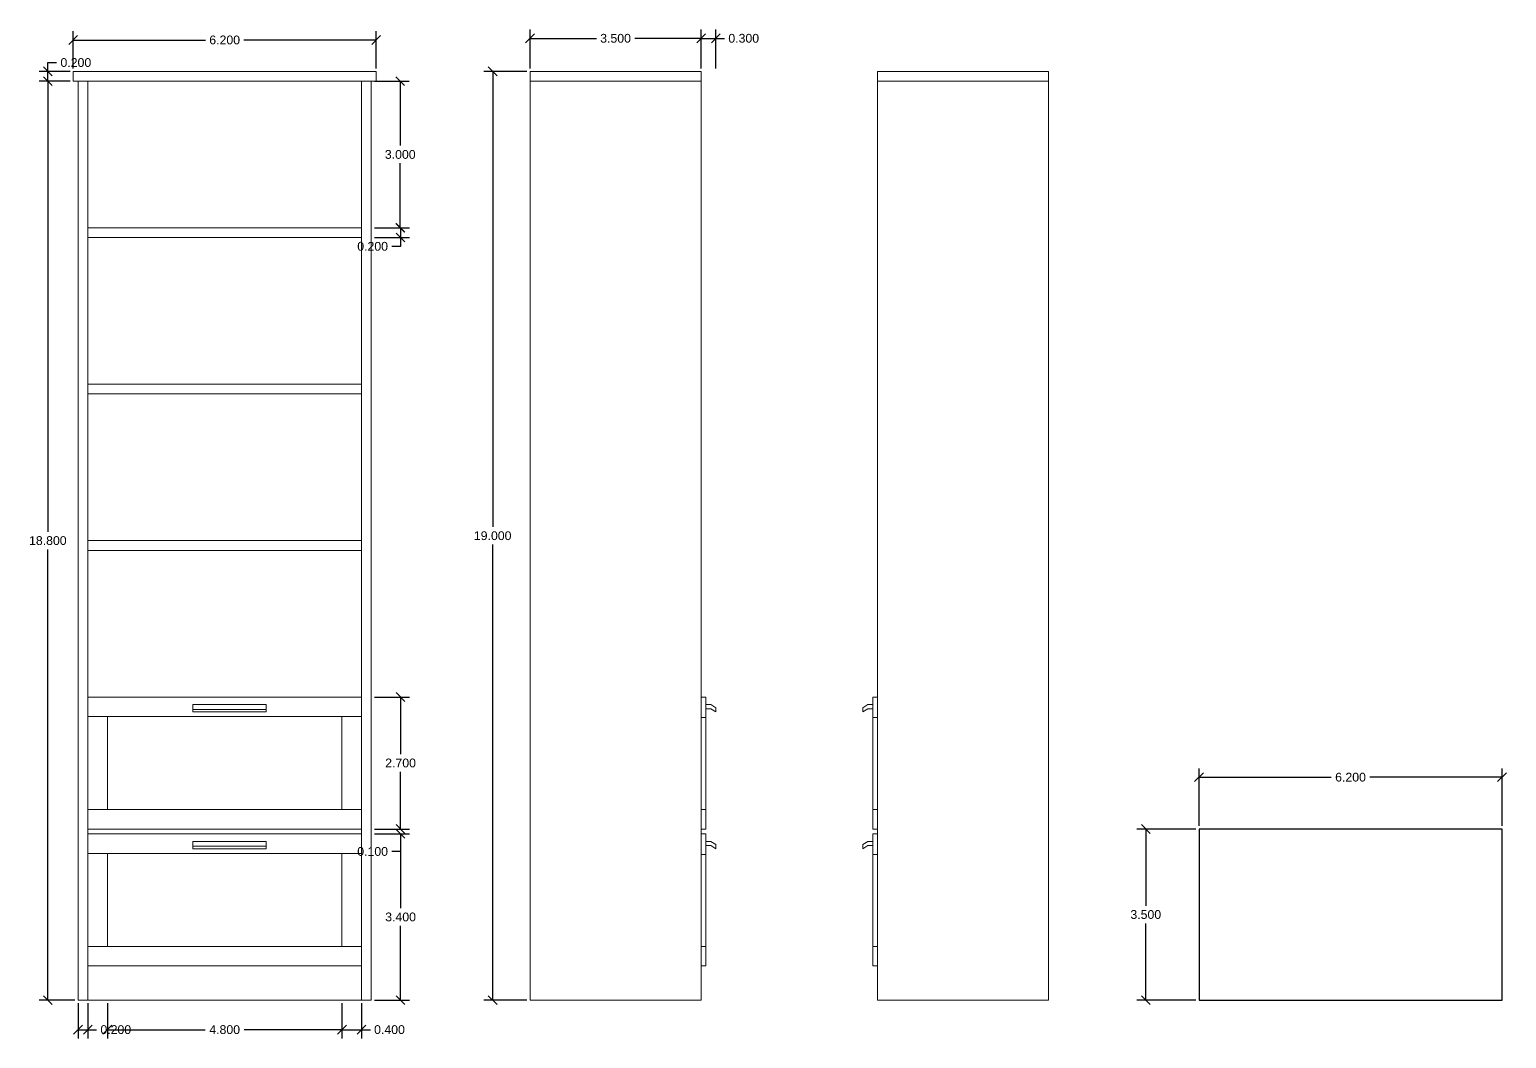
# Model space of a CAD drawing. Header units: inches. Extents: x -239 to 213, y 32 to 510.
# Drawn here: x 179.55 to 209.76, y 125.76 to 146.4 of the extents above; entities that cross this region are included whole.
import ezdxf

# ---------------------------------------------------------------- set-up
doc = ezdxf.new("R2010")
doc.units = ezdxf.units.IN
doc.header["$MEASUREMENT"] = 0
doc.styles.get("Standard").update_dxf_attribs({"font": 'Arial.ttf'})
doc.dimstyles.get("Standard").update_dxf_attribs({"dimtxt": 0.18, "dimasz": 0.18, "dimexe": 0.18, "dimexo": 0.0625, "dimgap": 0.09, "dimtad": 0, "dimtih": 1, "dimtoh": 1, "dimdec": 4, "dimzin": 0, "dimdsep": 46, "dimtxsty": 'Standard', "dimcen": 0.09, "dimadec": 0, "dimazin": 0, "dimtfac": 1, "dimtdec": 4, "dimtofl": 0, "dimtmove": 0, "dimatfit": 3, "dimfxl": 1, "dimtolj": 1, "dimtzin": 0, "dimarcsym": 0})

# ---------------------------------------------------------------- blocks, each defined once
blk = doc.blocks.new('_Oblique')
at = {"color": 0, "linetype": 'ByBlock', "lineweight": -2}
blk.add_line((-0.5, -0.5), (0.5, 0.5), dxfattribs=at)
blk = doc.blocks.new('*D12')
at = {"color": 0, "lineweight": -2, "transparency": 16777216}
for p, q in [((180.375, 145.348), (179.74, 145.348)), ((179.92, 145.348), (179.92, 136.129)), ((179.92, 126.548), (179.92, 135.767)), ((180.475, 126.548), (179.74, 126.548))]:
    blk.add_line(p, q, dxfattribs=at)
at = {"layer": 'Defpoints', "color": 0, "transparency": 16777216}
for p in [(180.438, 145.348), (179.92, 126.548), (180.538, 126.548)]:
    blk.add_point(p, dxfattribs=at)
at = {"color": 0, "lineweight": -2, "transparency": 16777216, "xscale": 0.18, "yscale": 0.18, "zscale": 0.18}
for p, rotation in [((179.92, 145.348), 90), ((179.92, 126.548), 270)]:
    blk.add_blockref('_Oblique', p, dxfattribs=dict(at, rotation=rotation))
at = {"color": 0, "transparency": 16777216, "insert": (179.92, 135.948), "char_height": 0.18, "attachment_point": 5}
blk.add_mtext('\\A1;18.800', dxfattribs=at)
blk = doc.blocks.new('*D13')
at = {"color": 0, "lineweight": -2, "transparency": 16777216}
for p, q in [((179.92, 145.548), (179.92, 145.728)), ((179.92, 145.728), (180.1, 145.728)), ((180.375, 145.548), (179.74, 145.548)), ((180.375, 145.348), (179.74, 145.348)), ((179.92, 145.348), (179.92, 145.548))]:
    blk.add_line(p, q, dxfattribs=at)
at = {"layer": 'Defpoints', "color": 0, "transparency": 16777216}
for p in [(179.92, 145.548), (180.438, 145.548), (180.438, 145.348)]:
    blk.add_point(p, dxfattribs=at)
at = {"color": 0, "lineweight": -2, "transparency": 16777216, "xscale": 0.18, "yscale": 0.18, "zscale": 0.18}
for p, rotation in [((179.92, 145.548), 90), ((179.92, 145.348), 270)]:
    blk.add_blockref('_Oblique', p, dxfattribs=dict(at, rotation=rotation))
at = {"color": 0, "transparency": 16777216, "insert": (180.493, 145.728), "char_height": 0.18, "attachment_point": 5}
blk.add_mtext('\\A1;0.200', dxfattribs=at)
blk = doc.blocks.new('*D14')
at = {"color": 0, "lineweight": -2, "transparency": 16777216}
for p, q in [((186.6, 145.348), (187.31, 145.348)), ((187.13, 145.348), (187.13, 144.029)), ((187.13, 142.348), (187.13, 143.667)), ((186.6, 142.348), (187.31, 142.348))]:
    blk.add_line(p, q, dxfattribs=at)
at = {"layer": 'Defpoints', "color": 0, "transparency": 16777216}
for p in [(186.538, 145.348), (186.538, 142.348), (187.13, 142.348)]:
    blk.add_point(p, dxfattribs=at)
at = {"color": 0, "lineweight": -2, "transparency": 16777216, "xscale": 0.18, "yscale": 0.18, "zscale": 0.18}
for p, rotation in [((187.13, 145.348), 90), ((187.13, 142.348), 270)]:
    blk.add_blockref('_Oblique', p, dxfattribs=dict(at, rotation=rotation))
at = {"color": 0, "transparency": 16777216, "insert": (187.13, 143.848), "char_height": 0.18, "attachment_point": 5}
blk.add_mtext('\\A1;3.000', dxfattribs=at)
blk = doc.blocks.new('*D15')
at = {"color": 0, "lineweight": -2, "transparency": 16777216}
for p, q in [((186.6, 142.348), (187.317, 142.348)), ((187.137, 142.348), (187.137, 142.148)), ((186.6, 142.148), (187.317, 142.148)), ((187.137, 142.148), (187.137, 141.968)), ((187.137, 141.968), (186.957, 141.968))]:
    blk.add_line(p, q, dxfattribs=at)
at = {"layer": 'Defpoints', "color": 0, "transparency": 16777216}
for p in [(186.538, 142.348), (186.538, 142.148), (187.137, 142.148)]:
    blk.add_point(p, dxfattribs=at)
at = {"color": 0, "lineweight": -2, "transparency": 16777216, "xscale": 0.18, "yscale": 0.18, "zscale": 0.18}
for p, rotation in [((187.137, 142.348), 90), ((187.137, 142.148), 270)]:
    blk.add_blockref('_Oblique', p, dxfattribs=dict(at, rotation=rotation))
at = {"color": 0, "transparency": 16777216, "insert": (186.565, 141.968), "char_height": 0.18, "attachment_point": 5}
blk.add_mtext('\\A1;0.200', dxfattribs=at)
blk = doc.blocks.new('*D16')
at = {"color": 0, "lineweight": -2, "transparency": 16777216}
for p, q in [((186.6, 132.748), (187.317, 132.748)), ((187.137, 132.748), (187.137, 131.579)), ((187.137, 130.048), (187.137, 131.217)), ((186.6, 130.048), (187.317, 130.048))]:
    blk.add_line(p, q, dxfattribs=at)
at = {"layer": 'Defpoints', "color": 0, "transparency": 16777216}
for p in [(186.538, 132.748), (186.538, 130.048), (187.137, 130.048)]:
    blk.add_point(p, dxfattribs=at)
at = {"color": 0, "lineweight": -2, "transparency": 16777216, "xscale": 0.18, "yscale": 0.18, "zscale": 0.18}
for p, rotation in [((187.137, 132.748), 90), ((187.137, 130.048), 270)]:
    blk.add_blockref('_Oblique', p, dxfattribs=dict(at, rotation=rotation))
at = {"color": 0, "transparency": 16777216, "insert": (187.137, 131.398), "char_height": 0.18, "attachment_point": 5}
blk.add_mtext('\\A1;2.700', dxfattribs=at)
blk = doc.blocks.new('*D17')
at = {"color": 0, "lineweight": -2, "transparency": 16777216}
for p, q in [((186.6, 130.048), (187.317, 130.048)), ((186.6, 129.948), (187.317, 129.948)), ((187.137, 130.048), (187.137, 130.228)), ((187.137, 129.948), (187.137, 129.588)), ((187.137, 129.588), (186.957, 129.588))]:
    blk.add_line(p, q, dxfattribs=at)
at = {"layer": 'Defpoints', "color": 0, "transparency": 16777216}
for p in [(186.538, 130.048), (186.538, 129.948), (187.137, 129.948)]:
    blk.add_point(p, dxfattribs=at)
at = {"color": 0, "lineweight": -2, "transparency": 16777216, "xscale": 0.18, "yscale": 0.18, "zscale": 0.18}
for p, rotation in [((187.137, 130.048), 270), ((187.137, 129.948), 90)]:
    blk.add_blockref('_Oblique', p, dxfattribs=dict(at, rotation=rotation))
at = {"color": 0, "transparency": 16777216, "insert": (186.565, 129.588), "char_height": 0.18, "attachment_point": 5}
blk.add_mtext('\\A1;0.100', dxfattribs=at)
blk = doc.blocks.new('*D18')
at = {"color": 0, "lineweight": -2, "transparency": 16777216}
for p, q in [((186.6, 129.948), (187.317, 129.948)), ((187.137, 129.948), (187.137, 128.429)), ((187.137, 126.548), (187.137, 128.067)), ((186.6, 126.548), (187.317, 126.548))]:
    blk.add_line(p, q, dxfattribs=at)
at = {"layer": 'Defpoints', "color": 0, "transparency": 16777216}
for p in [(186.538, 129.948), (186.538, 126.548), (187.137, 126.548)]:
    blk.add_point(p, dxfattribs=at)
at = {"color": 0, "lineweight": -2, "transparency": 16777216, "xscale": 0.18, "yscale": 0.18, "zscale": 0.18}
for p, rotation in [((187.137, 129.948), 90), ((187.137, 126.548), 270)]:
    blk.add_blockref('_Oblique', p, dxfattribs=dict(at, rotation=rotation))
at = {"color": 0, "transparency": 16777216, "insert": (187.137, 128.248), "char_height": 0.18, "attachment_point": 5}
blk.add_mtext('\\A1;3.400', dxfattribs=at)
blk = doc.blocks.new('*D19')
at = {"color": 0, "lineweight": -2, "transparency": 16777216}
for p, q in [((180.438, 145.61), (180.438, 146.37)), ((186.638, 145.61), (186.638, 146.37)), ((180.438, 146.19), (183.143, 146.19)), ((186.638, 146.19), (183.932, 146.19))]:
    blk.add_line(p, q, dxfattribs=at)
at = {"layer": 'Defpoints', "color": 0, "transparency": 16777216}
for p in [(186.638, 146.19), (180.438, 145.548), (186.638, 145.548)]:
    blk.add_point(p, dxfattribs=at)
at = {"color": 0, "lineweight": -2, "transparency": 16777216, "xscale": 0.18, "yscale": 0.18, "zscale": 0.18, "rotation": 180}
blk.add_blockref('_Oblique', (180.438, 146.19), dxfattribs=at)
at = {"color": 0, "lineweight": -2, "transparency": 16777216, "xscale": 0.18, "yscale": 0.18, "zscale": 0.18}
blk.add_blockref('_Oblique', (186.638, 146.19), dxfattribs=at)
at = {"color": 0, "transparency": 16777216, "insert": (183.538, 146.19), "char_height": 0.18, "attachment_point": 5}
blk.add_mtext('\\A1;6.200', dxfattribs=at)
blk = doc.blocks.new('*D20')
at = {"color": 0, "lineweight": -2, "transparency": 16777216}
for p, q in [((180.538, 126.485), (180.538, 125.763)), ((180.738, 126.485), (180.738, 125.763)), ((180.538, 125.943), (180.738, 125.943)), ((180.738, 125.943), (180.918, 125.943))]:
    blk.add_line(p, q, dxfattribs=at)
at = {"layer": 'Defpoints', "color": 0, "transparency": 16777216}
for p in [(180.538, 126.548), (180.738, 126.548), (180.738, 125.943)]:
    blk.add_point(p, dxfattribs=at)
at = {"color": 0, "lineweight": -2, "transparency": 16777216, "xscale": 0.18, "yscale": 0.18, "zscale": 0.18, "rotation": 180}
blk.add_blockref('_Oblique', (180.538, 125.943), dxfattribs=at)
at = {"color": 0, "lineweight": -2, "transparency": 16777216, "xscale": 0.18, "yscale": 0.18, "zscale": 0.18}
blk.add_blockref('_Oblique', (180.738, 125.943), dxfattribs=at)
at = {"color": 0, "transparency": 16777216, "insert": (181.31, 125.943), "char_height": 0.18, "attachment_point": 5}
blk.add_mtext('\\A1;0.200', dxfattribs=at)
blk = doc.blocks.new('*D21')
at = {"color": 0, "lineweight": -2, "transparency": 16777216}
for p, q in [((181.138, 126.485), (181.138, 125.763)), ((185.938, 126.485), (185.938, 125.763)), ((181.138, 125.943), (183.141, 125.943)), ((185.938, 125.943), (183.935, 125.943))]:
    blk.add_line(p, q, dxfattribs=at)
at = {"layer": 'Defpoints', "color": 0, "transparency": 16777216}
for p in [(181.138, 126.548), (185.938, 126.548), (185.938, 125.943)]:
    blk.add_point(p, dxfattribs=at)
at = {"color": 0, "lineweight": -2, "transparency": 16777216, "xscale": 0.18, "yscale": 0.18, "zscale": 0.18, "rotation": 180}
blk.add_blockref('_Oblique', (181.138, 125.943), dxfattribs=at)
at = {"color": 0, "lineweight": -2, "transparency": 16777216, "xscale": 0.18, "yscale": 0.18, "zscale": 0.18}
blk.add_blockref('_Oblique', (185.938, 125.943), dxfattribs=at)
at = {"color": 0, "transparency": 16777216, "insert": (183.538, 125.943), "char_height": 0.18, "attachment_point": 5}
blk.add_mtext('\\A1;4.800', dxfattribs=at)
blk = doc.blocks.new('*D22')
at = {"color": 0, "lineweight": -2, "transparency": 16777216}
for p, q in [((185.938, 126.485), (185.938, 125.763)), ((186.338, 126.485), (186.338, 125.763)), ((185.938, 125.943), (186.338, 125.943)), ((186.338, 125.943), (186.518, 125.943))]:
    blk.add_line(p, q, dxfattribs=at)
at = {"layer": 'Defpoints', "color": 0, "transparency": 16777216}
for p in [(185.938, 126.548), (186.338, 126.548), (186.338, 125.943)]:
    blk.add_point(p, dxfattribs=at)
at = {"color": 0, "lineweight": -2, "transparency": 16777216, "xscale": 0.18, "yscale": 0.18, "zscale": 0.18, "rotation": 180}
blk.add_blockref('_Oblique', (185.938, 125.943), dxfattribs=at)
at = {"color": 0, "lineweight": -2, "transparency": 16777216, "xscale": 0.18, "yscale": 0.18, "zscale": 0.18}
blk.add_blockref('_Oblique', (186.338, 125.943), dxfattribs=at)
at = {"color": 0, "transparency": 16777216, "insert": (186.91, 125.943), "char_height": 0.18, "attachment_point": 5}
blk.add_mtext('\\A1;0.400', dxfattribs=at)
blk = doc.blocks.new('*D23')
at = {"color": 0, "lineweight": -2, "transparency": 16777216}
for p, q in [((189.723, 145.548), (188.841, 145.548)), ((189.021, 145.548), (189.021, 136.229)), ((189.021, 126.548), (189.021, 135.867)), ((189.723, 126.548), (188.841, 126.548))]:
    blk.add_line(p, q, dxfattribs=at)
at = {"layer": 'Defpoints', "color": 0, "transparency": 16777216}
for p in [(189.021, 145.548), (189.785, 145.548), (189.785, 126.548)]:
    blk.add_point(p, dxfattribs=at)
at = {"color": 0, "lineweight": -2, "transparency": 16777216, "xscale": 0.18, "yscale": 0.18, "zscale": 0.18}
for p, rotation in [((189.021, 145.548), 90), ((189.021, 126.548), 270)]:
    blk.add_blockref('_Oblique', p, dxfattribs=dict(at, rotation=rotation))
at = {"color": 0, "transparency": 16777216, "insert": (189.021, 136.048), "char_height": 0.18, "attachment_point": 5}
blk.add_mtext('\\A1;19.000', dxfattribs=at)
blk = doc.blocks.new('*D24')
at = {"color": 0, "lineweight": -2, "transparency": 16777216}
for p, q in [((189.785, 145.61), (189.785, 146.404)), ((193.285, 145.61), (193.285, 146.404)), ((189.785, 146.224), (191.143, 146.224)), ((193.285, 146.224), (191.927, 146.224))]:
    blk.add_line(p, q, dxfattribs=at)
at = {"layer": 'Defpoints', "color": 0, "transparency": 16777216}
for p in [(193.285, 146.224), (189.785, 145.548), (193.285, 145.548)]:
    blk.add_point(p, dxfattribs=at)
at = {"color": 0, "lineweight": -2, "transparency": 16777216, "xscale": 0.18, "yscale": 0.18, "zscale": 0.18, "rotation": 180}
blk.add_blockref('_Oblique', (189.785, 146.224), dxfattribs=at)
at = {"color": 0, "lineweight": -2, "transparency": 16777216, "xscale": 0.18, "yscale": 0.18, "zscale": 0.18}
blk.add_blockref('_Oblique', (193.285, 146.224), dxfattribs=at)
at = {"color": 0, "transparency": 16777216, "insert": (191.535, 146.224), "char_height": 0.18, "attachment_point": 5}
blk.add_mtext('\\A1;3.500', dxfattribs=at)
blk = doc.blocks.new('*D25')
at = {"color": 0, "lineweight": -2, "transparency": 16777216}
for p, q in [((193.285, 145.61), (193.285, 146.404)), ((193.585, 145.61), (193.585, 146.404)), ((193.285, 146.224), (193.585, 146.224)), ((193.585, 146.224), (193.765, 146.224))]:
    blk.add_line(p, q, dxfattribs=at)
at = {"layer": 'Defpoints', "color": 0, "transparency": 16777216}
for p in [(193.585, 146.224), (193.285, 145.548), (193.585, 145.548)]:
    blk.add_point(p, dxfattribs=at)
at = {"color": 0, "lineweight": -2, "transparency": 16777216, "xscale": 0.18, "yscale": 0.18, "zscale": 0.18, "rotation": 180}
blk.add_blockref('_Oblique', (193.285, 146.224), dxfattribs=at)
at = {"color": 0, "lineweight": -2, "transparency": 16777216, "xscale": 0.18, "yscale": 0.18, "zscale": 0.18}
blk.add_blockref('_Oblique', (193.585, 146.224), dxfattribs=at)
at = {"color": 0, "transparency": 16777216, "insert": (194.157, 146.224), "char_height": 0.18, "attachment_point": 5}
blk.add_mtext('\\A1;0.300', dxfattribs=at)
blk = doc.blocks.new('*D26')
at = {"color": 0, "lineweight": -2, "transparency": 16777216}
for p, q in [((203.41, 130.048), (202.203, 130.048)), ((202.383, 130.048), (202.383, 128.479)), ((202.383, 126.548), (202.383, 128.117)), ((203.41, 126.548), (202.203, 126.548))]:
    blk.add_line(p, q, dxfattribs=at)
at = {"layer": 'Defpoints', "color": 0, "transparency": 16777216}
for p in [(202.383, 130.048), (203.472, 130.048), (203.472, 126.548)]:
    blk.add_point(p, dxfattribs=at)
at = {"color": 0, "lineweight": -2, "transparency": 16777216, "xscale": 0.18, "yscale": 0.18, "zscale": 0.18}
for p, rotation in [((202.383, 130.048), 90), ((202.383, 126.548), 270)]:
    blk.add_blockref('_Oblique', p, dxfattribs=dict(at, rotation=rotation))
at = {"color": 0, "transparency": 16777216, "insert": (202.383, 128.298), "char_height": 0.18, "attachment_point": 5}
blk.add_mtext('\\A1;3.500', dxfattribs=at)
blk = doc.blocks.new('*D27')
at = {"color": 0, "lineweight": -2, "transparency": 16777216}
for p, q in [((203.472, 130.11), (203.472, 131.288)), ((209.672, 130.11), (209.672, 131.288)), ((203.472, 131.108), (206.178, 131.108)), ((209.672, 131.108), (206.967, 131.108))]:
    blk.add_line(p, q, dxfattribs=at)
at = {"layer": 'Defpoints', "color": 0, "transparency": 16777216}
for p in [(209.672, 131.108), (203.472, 130.048), (209.672, 130.048)]:
    blk.add_point(p, dxfattribs=at)
at = {"color": 0, "lineweight": -2, "transparency": 16777216, "xscale": 0.18, "yscale": 0.18, "zscale": 0.18, "rotation": 180}
blk.add_blockref('_Oblique', (203.472, 131.108), dxfattribs=at)
at = {"color": 0, "lineweight": -2, "transparency": 16777216, "xscale": 0.18, "yscale": 0.18, "zscale": 0.18}
blk.add_blockref('_Oblique', (209.672, 131.108), dxfattribs=at)
at = {"color": 0, "transparency": 16777216, "insert": (206.572, 131.108), "char_height": 0.18, "attachment_point": 5}
blk.add_mtext('\\A1;6.200', dxfattribs=at)

msp = doc.modelspace()

# ---------------------------------------------------------------- linework, layer by layer
at = {"lineweight": 5}
for p, q in [((180.4376, 145.5479), (186.6376, 145.5479)), ((180.4376, 145.5479), (180.4376, 145.3479)), ((180.4376, 145.3479), (186.6376, 145.3479)), ((180.5376, 126.5479), (180.5376, 145.3479)), ((180.7376, 145.3479), (180.7376, 126.5479)), ((186.3376, 126.5479), (186.3376, 145.3479)), ((186.5376, 145.3479), (186.5376, 126.5479)), ((186.6376, 145.3479), (186.6376, 145.5479)), ((193.2854, 145.3479), (189.7854, 145.3479)), ((196.8954, 145.3479), (200.3954, 145.3479)), ((180.7376, 142.3479), (186.3376, 142.3479)), ((180.7376, 142.1479), (186.3376, 142.1479)), ((180.7376, 139.1479), (186.3376, 139.1479)), ((180.7376, 138.9479), (186.3376, 138.9479)), ((180.7376, 135.9479), (186.3376, 135.9479)), ((180.7376, 135.7479), (186.3376, 135.7479)), ((180.7376, 132.7479), (186.3376, 132.7479)), ((193.4854, 132.5948), (193.5854, 132.5302)), ((193.4854, 132.5094), (193.5854, 132.4448)), ((196.6954, 132.5948), (196.5954, 132.5302)), ((196.6954, 132.5094), (196.5954, 132.4448)), ((180.7376, 132.3479), (186.3376, 132.3479)), ((181.1376, 130.4479), (181.1376, 132.3479)), ((185.9376, 130.4479), (185.9376, 132.3479)), ((193.2854, 132.3279), (193.3854, 132.3279)), ((196.8954, 132.3279), (196.7954, 132.3279)), ((180.7376, 130.4479), (186.3376, 130.4479)), ((193.2854, 130.4479), (193.3854, 130.4479)), ((196.8954, 130.4479), (196.7954, 130.4479)), ((180.7376, 130.0479), (186.3376, 130.0479)), ((180.7376, 129.9479), (186.3376, 129.9479)), ((193.4854, 129.7948), (193.5854, 129.7302)), ((193.4854, 129.7094), (193.5854, 129.6448)), ((196.6954, 129.7948), (196.5954, 129.7302)), ((196.6954, 129.7094), (196.5954, 129.6448)), ((180.7376, 129.5479), (186.3376, 129.5479)), ((181.1376, 127.6479), (181.1376, 129.5479)), ((185.9376, 127.6479), (185.9376, 129.5479)), ((193.2854, 129.5279), (193.3854, 129.5279)), ((196.8954, 129.5279), (196.7954, 129.5279)), ((180.7376, 127.6479), (186.3376, 127.6479)), ((193.2854, 127.6479), (193.3854, 127.6479)), ((196.8954, 127.6479), (196.7954, 127.6479)), ((180.7376, 127.2479), (186.3376, 127.2479)), ((186.5376, 126.5479), (180.5376, 126.5479))]:
    msp.add_line(p, q, dxfattribs=at)
for points in [[(193.2854, 145.5479), (189.7854, 145.5479), (189.7854, 126.5479), (193.2854, 126.5479), (193.2854, 145.5479)], [(196.8954, 145.5479), (200.3954, 145.5479), (200.3954, 126.5479), (196.8954, 126.5479), (196.8954, 145.5479)], [(193.2854, 132.4479), (193.2854, 132.7479), (193.3854, 132.7479), (193.3854, 130.0479), (193.2854, 130.0479), (193.2854, 130.3479)], [(196.8954, 132.4479), (196.8954, 132.7479), (196.7954, 132.7479), (196.7954, 130.0479), (196.8954, 130.0479), (196.8954, 130.3479)], [(182.8876, 132.5954), (184.3876, 132.5954), (184.3876, 132.4954), (182.8876, 132.4954), (182.8876, 132.5954)], [(182.8876, 132.4954), (182.8876, 132.4454), (184.3876, 132.4454), (184.3876, 132.4954)], [(193.3854, 132.5948), (193.4854, 132.5948)], [(193.4854, 132.5094), (193.3854, 132.5094)], [(193.5854, 132.5302), (193.5854, 132.4448)], [(196.5954, 132.5302), (196.5954, 132.4448)], [(196.7954, 132.5948), (196.6954, 132.5948)], [(196.6954, 132.5094), (196.7954, 132.5094)], [(193.2854, 129.6479), (193.2854, 129.9479), (193.3854, 129.9479), (193.3854, 127.2479), (193.2854, 127.2479), (193.2854, 127.5479)], [(196.8954, 129.6479), (196.8954, 129.9479), (196.7954, 129.9479), (196.7954, 127.2479), (196.8954, 127.2479), (196.8954, 127.5479)], [(182.8876, 129.7954), (184.3876, 129.7954), (184.3876, 129.6954), (182.8876, 129.6954), (182.8876, 129.7954)], [(182.8876, 129.6954), (182.8876, 129.6454), (184.3876, 129.6454), (184.3876, 129.6954)], [(193.3854, 129.7948), (193.4854, 129.7948)], [(193.4854, 129.7094), (193.3854, 129.7094)], [(193.5854, 129.7302), (193.5854, 129.6448)], [(196.5954, 129.7302), (196.5954, 129.6448)], [(196.7954, 129.7948), (196.6954, 129.7948)], [(196.6954, 129.7094), (196.7954, 129.7094)]]:
    msp.add_lwpolyline(points, dxfattribs=at)
msp.add_lwpolyline([(203.4721, 126.5479), (209.6721, 126.5479), (209.6721, 130.0479), (203.4721, 130.0479), (203.4721, 126.5479)])

# ---------------------------------------------------------------- dimensions: what is measured, and where the dimension line sits
for base, p1, p2, picture, middle in [((186.6376, 146.1905), (180.4376, 145.5479), (186.6376, 145.5479), '*D19', (183.5376, 146.1905)), ((193.2854, 146.2241), (189.7854, 145.5479), (193.2854, 145.5479), '*D24', (191.5354, 146.2241)), ((193.5854, 146.2241), (193.2854, 145.5479), (193.5854, 145.5479), '*D25', (194.1574, 146.2241)), ((209.6721, 131.108), (203.4721, 130.0479), (209.6721, 130.0479), '*D27', (206.5721, 131.108)), ((180.7376, 125.9432), (180.5376, 126.5479), (180.7376, 126.5479), '*D20', (181.3097, 125.9432)), ((185.9376, 125.9432), (181.1376, 126.5479), (185.9376, 126.5479), '*D21', (183.5376, 125.9432)), ((186.3376, 125.9432), (185.9376, 126.5479), (186.3376, 126.5479), '*D22', (186.9097, 125.9432))]:
    dim = msp.add_linear_dim(base=base, p1=p1, p2=p2, dimstyle='Standard', override={"dimdec": 3, "dimblk1": 'Oblique', "dimblk2": 'Oblique', "dimsah": 1})
    dim.commit()
    dim.dimension.update_dxf_attribs({"geometry": picture, "text_midpoint": middle})
for base, p1, p2, picture, middle in [((179.9205, 145.5479), (180.4376, 145.3479), (180.4376, 145.5479), '*D13', (180.4925, 145.7279)), ((179.9205, 126.5479), (180.4376, 145.3479), (180.5376, 126.5479), '*D12', (179.9205, 135.9479)), ((187.13, 142.3479), (186.5376, 145.3479), (186.5376, 142.3479), '*D14', (187.13, 143.8479)), ((189.0213, 145.5479), (189.7854, 126.5479), (189.7854, 145.5479), '*D23', (189.0213, 136.0479)), ((187.1366, 142.1479), (186.5376, 142.3479), (186.5376, 142.1479), '*D15', (186.5645, 141.9679)), ((187.1366, 130.0479), (186.5376, 132.7479), (186.5376, 130.0479), '*D16', (187.1366, 131.3979)), ((187.1366, 129.9479), (186.5376, 130.0479), (186.5376, 129.9479), '*D17', (186.5645, 129.5879)), ((187.1366, 126.5479), (186.5376, 129.9479), (186.5376, 126.5479), '*D18', (187.1366, 128.2479)), ((202.3829, 130.0479), (203.4721, 126.5479), (203.4721, 130.0479), '*D26', (202.3829, 128.2979))]:
    dim = msp.add_linear_dim(base=base, p1=p1, p2=p2, angle=90, dimstyle='Standard', override={"dimdec": 3, "dimblk1": 'Oblique', "dimblk2": 'Oblique', "dimsah": 1})
    dim.commit()
    dim.dimension.update_dxf_attribs({"geometry": picture, "text_midpoint": middle})

doc.saveas('drawing.dxf')
